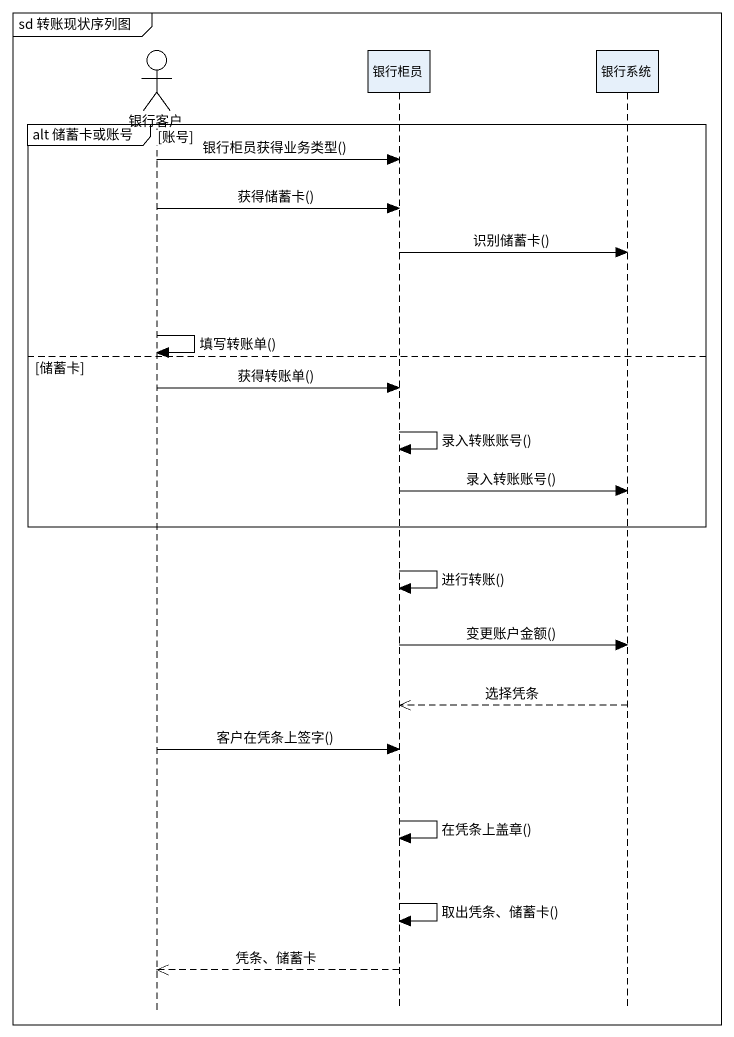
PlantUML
@startuml
mainframe sd 转账现状序列图
hide footbox
actor 银行客户
participant 银行柜员
participant 银行系统

group alt 储蓄卡或账号 [账号]
  银行客户 -> 银行柜员 : 银行柜员获得业务类型()
  银行客户 -> 银行柜员 : 获得储蓄卡()
  银行柜员 -> 银行系统 : 识别储蓄卡()
  银行客户 -> 银行客户 : 填写转账单()
else 储蓄卡
  银行客户 -> 银行柜员 : 获得转账单()
  银行柜员 -> 银行柜员 : 录入转账账号()
  银行柜员 -> 银行系统 : 录入转账账号()
end
银行柜员 -> 银行柜员 : 进行转账()
银行柜员 -> 银行系统 : 变更账户金额()
银行系统 -->> 银行柜员 : 选择凭条
银行客户 -> 银行柜员 : 客户在凭条上签字()
银行柜员 -> 银行柜员 : 在凭条上盖章()
银行柜员 -> 银行柜员 : 取出凭条、储蓄卡()
银行柜员 -->> 银行客户 : 凭条、储蓄卡
@enduml
